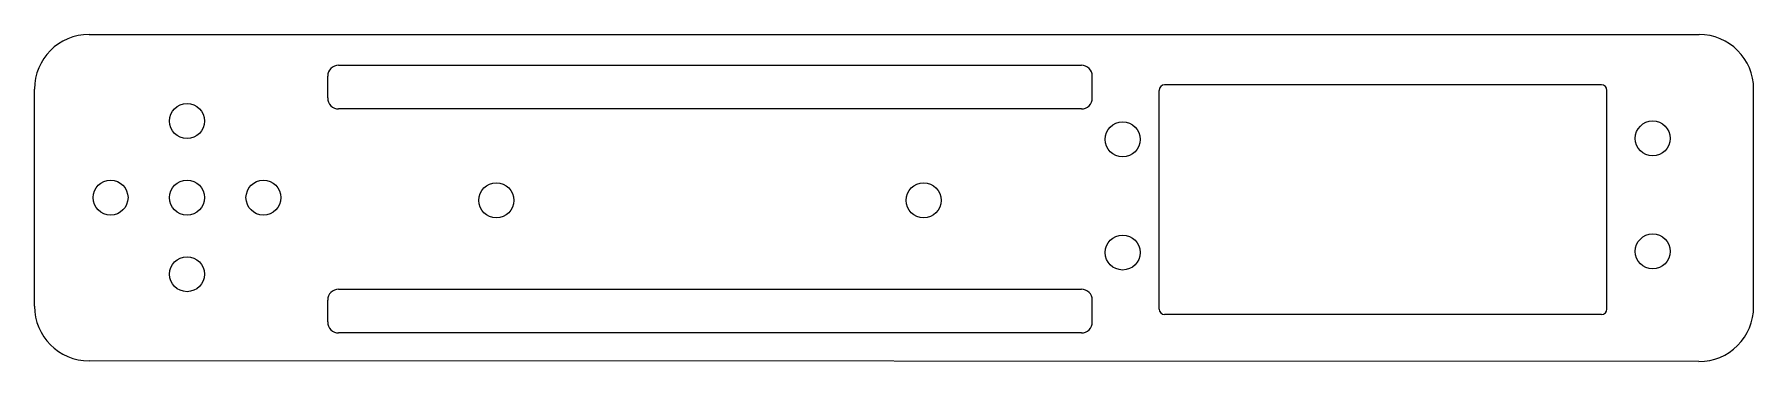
# Model space of a CAD drawing. Extents: x -89 to 68, y -17 to 13.
import ezdxf

# ---------------------------------------------------------------- set-up
doc = ezdxf.new("R2010")
doc.units = 0
doc.layers.add('MODELSKETCH_VISIBLE', color=7, linetype='CONTINUOUS')

msp = doc.modelspace()

# ---------------------------------------------------------------- linework, layer by layer
at = {"layer": 'MODELSKETCH_VISIBLE'}
for p, q in [((-84.29, 13), (63.11, 13)), ((-84.29, 13), (63.11, 13)), ((-61.44, 10.19), (6.56, 10.19)), ((-61.44, 10.19), (6.56, 10.19)), ((-89.29, -11.84), (-89.29, 8)), ((-89.29, -11.84), (-89.29, 8)), ((-62.44, 7.19), (-62.44, 9.19)), ((-62.44, 7.19), (-62.44, 9.19)), ((7.56, 7.19), (7.56, 9.19)), ((7.56, 7.19), (7.56, 9.19)), ((13.68, -12.11), (13.68, 7.89)), ((13.68, -12.11), (13.68, 7.89)), ((54.18, 8.39), (14.18, 8.39)), ((54.18, 8.39), (14.18, 8.39)), ((54.68, -12.11), (54.68, 7.89)), ((54.68, -12.11), (54.68, 7.89)), ((68.11, -11.91), (68.11, 8)), ((68.11, -11.91), (68.11, 8)), ((6.56, 6.19), (-61.44, 6.19)), ((6.56, 6.19), (-61.44, 6.19)), ((-61.44, -10.29), (6.56, -10.29)), ((-61.44, -10.29), (6.56, -10.29)), ((-62.44, -13.29), (-62.44, -11.29)), ((-62.44, -13.29), (-62.44, -11.29)), ((7.56, -13.29), (7.56, -11.29)), ((7.56, -13.29), (7.56, -11.29)), ((54.18, -12.61), (14.18, -12.61)), ((54.18, -12.61), (14.18, -12.61)), ((6.56, -14.29), (-61.44, -14.29)), ((6.56, -14.29), (-61.44, -14.29)), ((63.1, -16.91), (-84.29, -16.84)), ((63.1, -16.91), (-84.29, -16.84))]:
    msp.add_line(p, q, dxfattribs=at)
for centre in [(-75.32, 5.08), (-75.32, 5.08), (10.34, 3.4), (10.34, 3.4), (58.87, 3.49), (58.87, 3.49), (-82.32, -1.92), (-82.32, -1.92), (-75.32, -1.92), (-75.32, -1.92), (-68.32, -1.92), (-68.32, -1.92), (-47, -2.17), (-47, -2.17), (-7.88, -2.17), (-7.88, -2.17), (10.34, -6.94), (10.34, -6.94), (58.87, -6.84), (58.87, -6.84), (-75.32, -8.92), (-75.32, -8.92)]:
    msp.add_circle(centre, 1.6, dxfattribs=at)
for centre, radius, start, end in [((-84.29, 8), 5, 90, 180), ((-84.29, 8), 5, 90, 180), ((63.11, 8), 5, 0, 89.9998), ((63.11, 8), 5, 0, 89.9998), ((-61.44, 9.19), 1, 90, 180), ((-61.44, 9.19), 1, 90, 180), ((6.56, 9.19), 1, 0, 90), ((6.56, 9.19), 1, 0, 90), ((14.18, 7.89), 0.5, 90, 180), ((14.18, 7.89), 0.5, 90, 180), ((54.18, 7.89), 0.5, 0, 90), ((54.18, 7.89), 0.5, 0, 90), ((-61.44, 7.19), 1, 180, 270), ((-61.44, 7.19), 1, 180, 270), ((6.56, 7.19), 1, 270, 0), ((6.56, 7.19), 1, 270, 0), ((-61.44, -11.29), 1, 90, 180), ((-61.44, -11.29), 1, 90, 180), ((6.56, -11.29), 1, 0, 90), ((6.56, -11.29), 1, 0, 90), ((-84.29, -11.84), 5, 180, 270), ((-84.29, -11.84), 5, 180, 270), ((14.18, -12.11), 0.5, 180, 270), ((14.18, -12.11), 0.5, 180, 270), ((54.18, -12.11), 0.5, 270, 0), ((54.18, -12.11), 0.5, 270, 0), ((63.11, -11.91), 5, 269.8977, 0), ((63.11, -11.91), 5, 269.8977, 0), ((-61.44, -13.29), 1, 180, 270), ((-61.44, -13.29), 1, 180, 270), ((6.56, -13.29), 1, 270, 0), ((6.56, -13.29), 1, 270, 0)]:
    msp.add_arc(centre, radius, start, end, dxfattribs=at)

doc.saveas('drawing.dxf')
